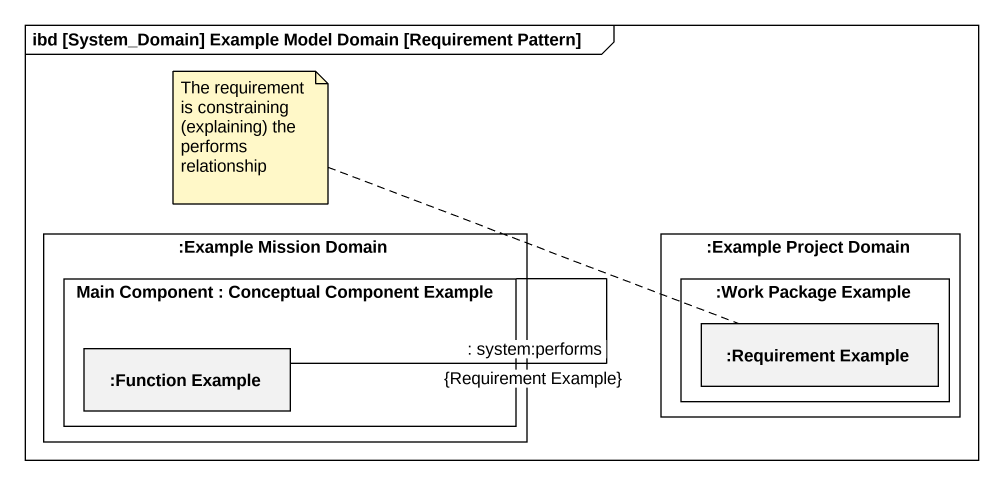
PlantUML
@startuml
mainframe ibd [System_Domain] Example Model Domain [Requirement Pattern]
rectangle ":Example Mission Domain" as Example_Mission_Domain {
  rectangle "Main Component : Conceptual Component Example" as Main_Component {
    rectangle ":Function Example" as Function_Example
  }
}
rectangle ":Example Project Domain" as Example_Project_Domain {
  rectangle ":Work Package Example" as Work_Package_Example {
    rectangle ":Requirement Example" as Requirement_Example
  }
}
Main_Component -left- Function_Example : : system:performs\n{Requirement Example}
note left of Requirement_Example : The requirement is constraining (explaining) the performs relationship
@enduml
